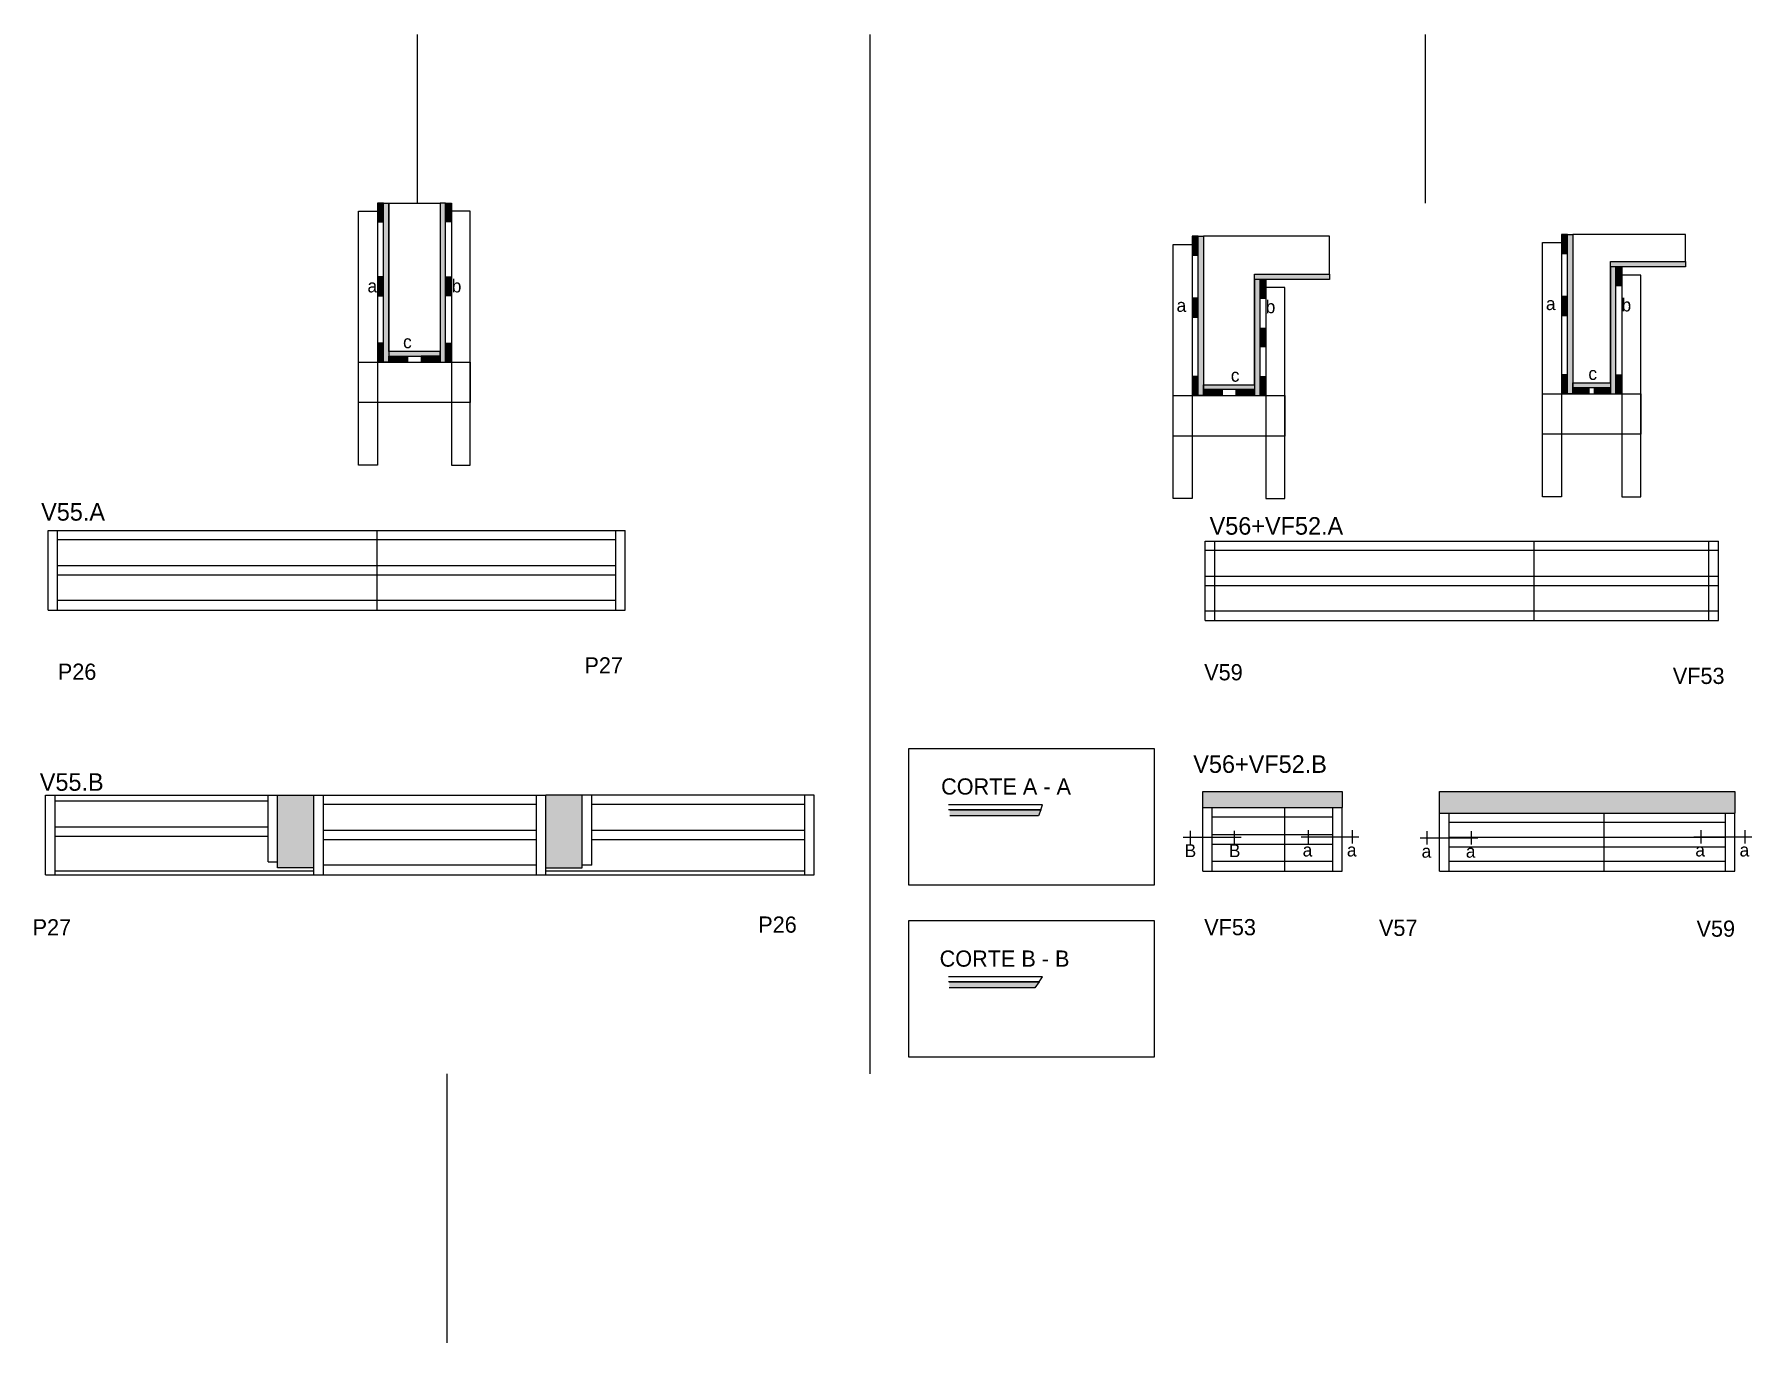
# Model space of a CAD drawing. Header units: metres. Extents: x 2683 to 3956, y 6275 to 7245.
import ezdxf

# ---------------------------------------------------------------- set-up
doc = ezdxf.new("R2010")
doc.units = ezdxf.units.M
for name, color, linetype in [('5', 7, 'Continuous'), ('CONCRETO', 7, 'Continuous'), ('COTA', 7, 'Continuous'), ('Cotas', 7, 'Continuous'), ('detalhes', 7, 'Continuous'), ('Hachura', 7, 'Continuous'), ('Madeira', 7, 'Continuous'), ('NOMENCLATURA', 7, 'Continuous'), ('Painéis', 7, 'Continuous'), ('SARR_2.2x7', 7, 'Continuous'), ('SARR_3.5x7', 7, 'Continuous'), ('TEXTO PILAR', 7, 'Continuous'), ('Texto Seção', 7, 'Continuous')]:
    doc.layers.add(name, color=color, linetype=linetype)

msp = doc.modelspace()

# ---------------------------------------------------------------- hatches: boundary and pattern name
at = {"layer": 'COTA'}
h = msp.add_hatch(color=7, dxfattribs=at)
h.dxf.hatch_style = 1
h.paths.add_polyline_path([(2890.1, 6680.5), (2863.1, 6680.5), (2863.1, 6626.5), (2890.1, 6626.5), (2890.1, 6680.5)])
h = msp.add_hatch(color=7, dxfattribs=at)
h.dxf.hatch_style = 1
h.paths.add_polyline_path([(3089.1, 6678.3), (3089.1, 6680.5), (3062.1, 6680.5), (3062.1, 6626.5), (3089.1, 6626.5), (3089.1, 6678.3)])
h = msp.add_hatch(color=7, dxfattribs=at)
h.dxf.hatch_style = 1
h.paths.add_polyline_path([(3652.7, 6683.2), (3549.2, 6683.2), (3549.2, 6671.2), (3652.7, 6671.2), (3652.7, 6683.2)])
h = msp.add_hatch(color=7, dxfattribs=at)
h.dxf.hatch_style = 1
h.paths.add_polyline_path([(3943.9, 6683.2), (3724.9, 6683.2), (3724.9, 6667.2), (3943.9, 6667.2), (3943.9, 6683.2)])
at = {"layer": 'Hachura'}
h = msp.add_hatch(color=7, dxfattribs=at)
h.dxf.hatch_style = 1
h.paths.add_polyline_path([(2937.2, 7105.5), (2941.6, 7105.5), (2941.6, 7105.5), (2941.6, 7119.5), (2941.6, 7119.5), (2937.2, 7119.5), (2937.2, 7119.5), (2937.2, 7105.5)])
h = msp.add_hatch(color=7, dxfattribs=at)
h.dxf.hatch_style = 1
h.paths.add_polyline_path([(2945.6, 7119.5), (2941.6, 7119.5), (2941.6, 7119.5), (2941.6, 7001.5), (2941.6, 7001.5), (2945.6, 7001.5), (2945.6, 7001.5), (2945.6, 7119.5)])
h = msp.add_hatch(color=7, dxfattribs=at)
h.dxf.hatch_style = 1
h.paths.add_polyline_path([(2987.6, 7119.5), (2983.6, 7119.5), (2983.6, 7119.5), (2983.6, 7001.5), (2983.6, 7001.5), (2987.6, 7001.5), (2987.6, 7001.5), (2987.6, 7119.5)])
h = msp.add_hatch(color=7, dxfattribs=at)
h.dxf.hatch_style = 1
h.paths.add_polyline_path([(2992, 7105.5), (2987.6, 7105.5), (2987.6, 7105.5), (2987.6, 7119.5), (2987.6, 7119.5), (2992, 7119.5), (2992, 7119.5), (2992, 7105.5)])
h = msp.add_hatch(color=7, dxfattribs=at)
h.dxf.hatch_style = 1
h.paths.add_polyline_path([(3541.3, 7080.8), (3545.7, 7080.8), (3545.7, 7080.8), (3545.7, 7094.8), (3545.7, 7094.8), (3541.3, 7094.8), (3541.3, 7094.8), (3541.3, 7080.8)])
h = msp.add_hatch(color=7, dxfattribs=at)
h.dxf.hatch_style = 1
h.paths.add_polyline_path([(3545.7, 7094.8), (3549.7, 7094.8), (3549.7, 7094.8), (3549.7, 6976.8), (3549.7, 6976.8), (3545.7, 6976.8), (3545.7, 6976.8), (3545.7, 7094.8)])
h = msp.add_hatch(color=7, dxfattribs=at)
h.dxf.hatch_style = 1
h.paths.add_polyline_path([(3815.2, 7082.1), (3819.6, 7082.1), (3819.6, 7082.1), (3819.6, 7096.1), (3819.6, 7096.1), (3815.2, 7096.1), (3815.2, 7096.1), (3815.2, 7082.1)])
h = msp.add_hatch(color=7, dxfattribs=at)
h.dxf.hatch_style = 1
h.paths.add_polyline_path([(3819.6, 7096.1), (3823.6, 7096.1), (3823.6, 7096.1), (3823.6, 6978.1), (3823.6, 6978.1), (3819.6, 6978.1), (3819.6, 6978.1), (3819.6, 7096.1)])
h = msp.add_hatch(color=7, dxfattribs=at)
h.dxf.hatch_style = 1
h.paths.add_polyline_path([(3851.6, 7072.1), (3851.6, 7076.1), (3851.6, 7076.1), (3907.2, 7076.1), (3907.2, 7076.1), (3907.2, 7072.1), (3907.2, 7072.1), (3851.6, 7072.1)])
h = msp.add_hatch(color=7, dxfattribs=at)
h.dxf.hatch_style = 1
h.paths.add_polyline_path([(3855.6, 7072.1), (3851.6, 7072.1), (3851.6, 7072.1), (3851.6, 6978.1), (3851.6, 6978.1), (3855.6, 6978.1), (3855.6, 6978.1), (3855.6, 7072.1)])
h = msp.add_hatch(color=7, dxfattribs=at)
h.dxf.hatch_style = 1
h.paths.add_polyline_path([(3860, 7058.1), (3855.6, 7058.1), (3855.6, 7058.1), (3855.6, 7072.1), (3855.6, 7072.1), (3860, 7072.1), (3860, 7072.1), (3860, 7058.1)])
h = msp.add_hatch(color=7, dxfattribs=at)
h.dxf.hatch_style = 1
h.paths.add_polyline_path([(2937.2, 7050.7), (2941.6, 7050.7), (2941.6, 7050.7), (2941.6, 7064.7), (2941.6, 7064.7), (2937.2, 7064.7), (2937.2, 7064.7), (2937.2, 7050.7)])
h = msp.add_hatch(color=7, dxfattribs=at)
h.dxf.hatch_style = 1
h.paths.add_polyline_path([(2992, 7050.7), (2987.6, 7050.7), (2987.6, 7050.7), (2987.6, 7064.7), (2987.6, 7064.7), (2992, 7064.7), (2992, 7064.7), (2992, 7050.7)])
h = msp.add_hatch(color=7, dxfattribs=at)
h.dxf.hatch_style = 1
h.paths.add_polyline_path([(3587.7, 7062.8), (3587.7, 7066.8), (3587.7, 7066.8), (3643.3, 7066.8), (3643.3, 7066.8), (3643.3, 7062.8), (3643.3, 7062.8), (3587.7, 7062.8)])
h = msp.add_hatch(color=7, dxfattribs=at)
h.dxf.hatch_style = 1
h.paths.add_polyline_path([(3591.7, 7062.8), (3587.7, 7062.8), (3587.7, 7062.8), (3587.7, 6976.8), (3587.7, 6976.8), (3591.7, 6976.8), (3591.7, 6976.8), (3591.7, 7062.8)])
h = msp.add_hatch(color=7, dxfattribs=at)
h.dxf.hatch_style = 1
h.paths.add_polyline_path([(3596.1, 7048.8), (3591.7, 7048.8), (3591.7, 7048.8), (3591.7, 7062.8), (3591.7, 7062.8), (3596.1, 7062.8), (3596.1, 7062.8), (3596.1, 7048.8)])
h = msp.add_hatch(color=7, dxfattribs=at)
h.dxf.hatch_style = 1
h.paths.add_polyline_path([(3541.3, 7034.9), (3545.7, 7034.9), (3545.7, 7034.9), (3545.7, 7048.9), (3545.7, 7048.9), (3541.3, 7048.9), (3541.3, 7048.9), (3541.3, 7034.9)])
h = msp.add_hatch(color=7, dxfattribs=at)
h.dxf.hatch_style = 1
h.paths.add_polyline_path([(3815.2, 7036.2), (3819.6, 7036.2), (3819.6, 7036.2), (3819.6, 7050.2), (3819.6, 7050.2), (3815.2, 7050.2), (3815.2, 7050.2), (3815.2, 7036.2)])
h = msp.add_hatch(color=7, dxfattribs=at)
h.dxf.hatch_style = 1
h.paths.add_polyline_path([(3596.1, 7012.8), (3591.7, 7012.8), (3591.7, 7012.8), (3591.7, 7026.8), (3591.7, 7026.8), (3596.1, 7026.8), (3596.1, 7026.8), (3596.1, 7012.8)])
h = msp.add_hatch(color=7, dxfattribs=at)
h.dxf.hatch_style = 1
h.paths.add_polyline_path([(2937.2, 7001.5), (2941.6, 7001.5), (2941.6, 7001.5), (2941.6, 7015.5), (2941.6, 7015.5), (2937.2, 7015.5), (2937.2, 7015.5), (2937.2, 7001.5)])
h = msp.add_hatch(color=7, dxfattribs=at)
h.dxf.hatch_style = 1
h.paths.add_polyline_path([(2983.6, 7005.9), (2983.6, 7009.5), (2983.6, 7009.5), (2945.6, 7009.5), (2945.6, 7009.5), (2945.6, 7005.9), (2945.6, 7005.9), (2983.6, 7005.9)])
h = msp.add_hatch(color=7, dxfattribs=at)
h.dxf.hatch_style = 1
h.paths.add_polyline_path([(2945.6, 7001.5), (2945.6, 7005.9), (2945.6, 7005.9), (2959.6, 7005.9), (2959.6, 7005.9), (2959.6, 7001.5), (2959.6, 7001.5), (2945.6, 7001.5)])
h = msp.add_hatch(color=7, dxfattribs=at)
h.dxf.hatch_style = 1
h.paths.add_polyline_path([(2983.6, 7001.5), (2983.6, 7005.9), (2983.6, 7005.9), (2969.6, 7005.9), (2969.6, 7005.9), (2969.6, 7001.5), (2969.6, 7001.5), (2983.6, 7001.5)])
h = msp.add_hatch(color=7, dxfattribs=at)
h.dxf.hatch_style = 1
h.paths.add_polyline_path([(2992, 7001.5), (2987.6, 7001.5), (2987.6, 7001.5), (2987.6, 7015.5), (2987.6, 7015.5), (2992, 7015.5), (2992, 7015.5), (2992, 7001.5)])
h = msp.add_hatch(color=7, dxfattribs=at)
h.dxf.hatch_style = 1
h.paths.add_polyline_path([(3815.2, 6978.1), (3819.6, 6978.1), (3819.6, 6978.1), (3819.6, 6992.1), (3819.6, 6992.1), (3815.2, 6992.1), (3815.2, 6992.1), (3815.2, 6978.1)])
h = msp.add_hatch(color=7, dxfattribs=at)
h.dxf.hatch_style = 1
h.paths.add_polyline_path([(3860, 6978.1), (3855.6, 6978.1), (3855.6, 6978.1), (3855.6, 6992.1), (3855.6, 6992.1), (3860, 6992.1), (3860, 6992.1), (3860, 6978.1)])
h = msp.add_hatch(color=7, dxfattribs=at)
h.dxf.hatch_style = 1
h.paths.add_polyline_path([(3541.3, 6976.8), (3545.7, 6976.8), (3545.7, 6976.8), (3545.7, 6990.8), (3545.7, 6990.8), (3541.3, 6990.8), (3541.3, 6990.8), (3541.3, 6976.8)])
h = msp.add_hatch(color=7, dxfattribs=at)
h.dxf.hatch_style = 1
h.paths.add_polyline_path([(3549.7, 6981.2), (3549.7, 6984.8), (3549.7, 6984.8), (3587.7, 6984.8), (3587.7, 6984.8), (3587.7, 6981.2), (3587.7, 6981.2), (3549.7, 6981.2)])
h = msp.add_hatch(color=7, dxfattribs=at)
h.dxf.hatch_style = 1
h.paths.add_polyline_path([(3549.7, 6976.8), (3549.7, 6981.2), (3549.7, 6981.2), (3563.7, 6981.2), (3563.7, 6981.2), (3563.7, 6976.8), (3563.7, 6976.8), (3549.7, 6976.8)])
h = msp.add_hatch(color=7, dxfattribs=at)
h.dxf.hatch_style = 1
h.paths.add_polyline_path([(3587.7, 6976.8), (3587.7, 6981.2), (3587.7, 6981.2), (3573.7, 6981.2), (3573.7, 6981.2), (3573.7, 6976.8), (3573.7, 6976.8), (3587.7, 6976.8)])
h = msp.add_hatch(color=7, dxfattribs=at)
h.dxf.hatch_style = 1
h.paths.add_polyline_path([(3596.1, 6976.8), (3591.7, 6976.8), (3591.7, 6976.8), (3591.7, 6990.8), (3591.7, 6990.8), (3596.1, 6990.8), (3596.1, 6990.8), (3596.1, 6976.8)])
h = msp.add_hatch(color=7, dxfattribs=at)
h.dxf.hatch_style = 1
h.paths.add_polyline_path([(3823.6, 6982.5), (3823.6, 6986.1), (3823.6, 6986.1), (3851.6, 6986.1), (3851.6, 6986.1), (3851.6, 6982.5), (3851.6, 6982.5), (3823.6, 6982.5)])
h = msp.add_hatch(color=7, dxfattribs=at)
h.dxf.hatch_style = 1
h.paths.add_polyline_path([(3823.6, 6978.1), (3823.6, 6982.5), (3823.6, 6982.5), (3835.6, 6982.5), (3835.6, 6982.5), (3835.6, 6978.1), (3835.6, 6978.1), (3823.6, 6978.1)])
h = msp.add_hatch(color=7, dxfattribs=at)
h.dxf.hatch_style = 1
h.paths.add_polyline_path([(3851.6, 6978.1), (3851.6, 6982.5), (3851.6, 6982.5), (3839.6, 6982.5), (3839.6, 6982.5), (3839.6, 6978.1), (3839.6, 6978.1), (3851.6, 6978.1)])
h = msp.add_hatch(color=7, dxfattribs=at)
h.dxf.hatch_style = 1
h.paths.add_polyline_path([(3429.1, 6669.6), (3427.3, 6665.2), (3427.3, 6665.2), (3361.6, 6665.2), (3361.6, 6665.2), (3361.6, 6669.6), (3361.6, 6669.6), (3429.1, 6669.6)])
h = msp.add_hatch(color=7, dxfattribs=at)
h.dxf.hatch_style = 1
h.paths.add_polyline_path([(3427.9, 6542.1), (3424.7, 6537.7), (3424.7, 6537.7), (3361.2, 6537.7), (3361.2, 6537.7), (3361.2, 6542.1), (3361.2, 6542.1), (3427.9, 6542.1)])

# ---------------------------------------------------------------- linework, layer by layer
at = {"color": 7, "lineweight": 25}
msp.add_line((2988.8, 6274.5), (2988.8, 6473.8), dxfattribs=at)
at = {"layer": 'CONCRETO', "color": 7, "lineweight": 25}
for points in [[(2945.6, 7119.5), (2945.6, 7119.5), (2983.6, 7119.5), (2983.6, 7091.5), (2983.6, 7091.5), (2983.6, 7009.5), (2945.6, 7009.5), (2945.6, 7119.5)], [(3643.3, 7066.8), (3643.3, 7094.8), (3549.7, 7094.8), (3549.7, 7066.8), (3549.7, 7066.8), (3549.7, 6984.8), (3587.7, 6984.8), (3587.7, 7066.8)], [(3907.2, 7076.1), (3907.2, 7096.1), (3823.6, 7096.1), (3823.6, 7068.1), (3823.6, 7068.1), (3823.6, 6986.1), (3851.6, 6986.1), (3851.6, 7076.1)]]:
    msp.add_lwpolyline(points, close=True, dxfattribs=at)
at = {"layer": 'COTA', "color": 7, "lineweight": 25}
for p, q in [((3302.4, 7244.5), (3302.4, 6473.8)), ((2863.1, 6680.5), (2890.1, 6680.5)), ((3089.1, 6680.5), (3062.1, 6680.5)), ((3549.2, 6671.2), (3549.2, 6683.2)), ((3549.2, 6683.2), (3652.7, 6683.2)), ((3652.7, 6683.2), (3652.7, 6671.2)), ((3724.9, 6667.2), (3724.9, 6683.2)), ((3724.9, 6683.2), (3943.9, 6683.2)), ((3943.9, 6683.2), (3943.9, 6667.2)), ((2856.1, 6631), (2863.1, 6631)), ((3096.1, 6628.5), (3089.1, 6628.5))]:
    msp.add_line(p, q, dxfattribs=at)
at = {"layer": 'Cotas', "color": 7, "lineweight": 25}
for points in [[(3331.2, 6715.1), (3513.1, 6715.1), (3513.1, 6613.7), (3331.2, 6613.7)], [(3331.2, 6587.6), (3513.1, 6587.6), (3513.1, 6486.1), (3331.2, 6486.1)]]:
    msp.add_lwpolyline(points, close=True, dxfattribs=at)
at = {"layer": 'Defpoints', "color": 7, "lineweight": 25}
for p, q in [((2966.8, 7119.5), (2966.8, 7244.5)), ((3714.5, 7119.5), (3714.5, 7244.5))]:
    msp.add_line(p, q, dxfattribs=at)
at = {"layer": 'Madeira', "color": 7, "lineweight": 25}
for p, q in [((3361.6, 6669.6), (3429.1, 6669.6)), ((3427.3, 6665.2), (3361.6, 6665.2)), ((3429.1, 6669.6), (3427.3, 6665.2)), ((3361.2, 6542.1), (3427.9, 6542.1)), ((3424.7, 6537.7), (3361.2, 6537.7)), ((3427.9, 6542.1), (3424.7, 6537.7))]:
    msp.add_line(p, q, dxfattribs=at)
for points in [[(2937.2, 7105.5), (2941.6, 7105.5), (2941.6, 7119.5), (2937.2, 7119.5)], [(2992, 7105.5), (2987.6, 7105.5), (2987.6, 7119.5), (2992, 7119.5)], [(3541.3, 7080.8), (3545.7, 7080.8), (3545.7, 7094.8), (3541.3, 7094.8)], [(3815.2, 7082.1), (3819.6, 7082.1), (3819.6, 7096.1), (3815.2, 7096.1)], [(3860, 7058.1), (3855.6, 7058.1), (3855.6, 7072.1), (3860, 7072.1)], [(2937.2, 7050.7), (2941.6, 7050.7), (2941.6, 7064.7), (2937.2, 7064.7)], [(2992, 7050.7), (2987.6, 7050.7), (2987.6, 7064.7), (2992, 7064.7)], [(3596.1, 7048.8), (3591.7, 7048.8), (3591.7, 7062.8), (3596.1, 7062.8)], [(3541.3, 7034.9), (3545.7, 7034.9), (3545.7, 7048.9), (3541.3, 7048.9)], [(3815.2, 7036.2), (3819.6, 7036.2), (3819.6, 7050.2), (3815.2, 7050.2)], [(3596.1, 7012.8), (3591.7, 7012.8), (3591.7, 7026.8), (3596.1, 7026.8)], [(2937.2, 7001.5), (2941.6, 7001.5), (2941.6, 7015.5), (2937.2, 7015.5)], [(2945.6, 7001.5), (2945.6, 7005.9), (2959.6, 7005.9), (2959.6, 7001.5)], [(2983.6, 7001.5), (2983.6, 7005.9), (2969.6, 7005.9), (2969.6, 7001.5)], [(2992, 7001.5), (2987.6, 7001.5), (2987.6, 7015.5), (2992, 7015.5)], [(3815.2, 6978.1), (3819.6, 6978.1), (3819.6, 6992.1), (3815.2, 6992.1)], [(3860, 6978.1), (3855.6, 6978.1), (3855.6, 6992.1), (3860, 6992.1)], [(3541.3, 6976.8), (3545.7, 6976.8), (3545.7, 6990.8), (3541.3, 6990.8)], [(3549.7, 6976.8), (3549.7, 6981.2), (3563.7, 6981.2), (3563.7, 6976.8)], [(3587.7, 6976.8), (3587.7, 6981.2), (3573.7, 6981.2), (3573.7, 6976.8)], [(3596.1, 6976.8), (3591.7, 6976.8), (3591.7, 6990.8), (3596.1, 6990.8)], [(3823.6, 6978.1), (3823.6, 6982.5), (3835.6, 6982.5), (3835.6, 6978.1)], [(3851.6, 6978.1), (3851.6, 6982.5), (3839.6, 6982.5), (3839.6, 6978.1)]]:
    msp.add_lwpolyline(points, close=True, dxfattribs=at)
at = {"layer": 'NOMENCLATURA', "color": 7, "lineweight": 25}
for p, q in [((3534.8, 6649.2), (3577.6, 6649.2)), ((3539.8, 6654.1), (3539.8, 6644.2)), ((3572.6, 6654.1), (3572.6, 6644.2)), ((3622.3, 6649.6), (3665, 6649.6)), ((3627.3, 6654.6), (3627.3, 6644.6)), ((3660, 6654.6), (3660, 6644.6)), ((3710.5, 6648.8), (3753.3, 6648.8)), ((3715.5, 6653.8), (3715.5, 6643.8)), ((3748.3, 6653.8), (3748.3, 6643.8)), ((3913.5, 6649.6), (3956.3, 6649.6)), ((3918.5, 6654.6), (3918.5, 6644.6)), ((3951.3, 6654.6), (3951.3, 6644.6))]:
    msp.add_line(p, q, dxfattribs=at)
at = {"layer": 'Painéis', "color": 7, "lineweight": 25}
for p, q in [((2693, 6876.7), (3121, 6876.7)), ((2693, 6817.7), (2693, 6876.7)), ((2937, 6817.7), (2937, 6876.7)), ((3121, 6817.7), (3121, 6876.7)), ((3551.1, 6868.9), (3931.6, 6868.9)), ((3551.1, 6809.9), (3551.1, 6868.9)), ((3795.1, 6809.9), (3795.1, 6868.9)), ((3931.6, 6809.9), (3931.6, 6868.9)), ((2693, 6817.7), (3121, 6817.7)), ((3551.1, 6809.9), (3931.6, 6809.9)), ((2691.1, 6680.5), (2863.1, 6680.5)), ((2691.1, 6621.5), (2691.1, 6680.5)), ((2863.1, 6626.5), (2863.1, 6680.5)), ((2890.1, 6621.5), (2890.1, 6680.5)), ((2890.1, 6680.5), (3062.1, 6680.5)), ((3062.1, 6621.5), (3062.1, 6680.5)), ((3261.1, 6680.5), (3089.1, 6680.5)), ((3089.1, 6626.5), (3089.1, 6680.5)), ((3261.1, 6621.5), (3261.1, 6680.5)), ((3430.5, 6673.2), (3360.6, 6673.2)), ((3429.1, 6669.6), (3430.5, 6673.2)), ((3429.1, 6669.6), (3360.7, 6669.6)), ((3549.2, 6671.2), (3652.7, 6671.2)), ((3549.2, 6624.2), (3549.2, 6671.2)), ((3610.2, 6624.2), (3610.2, 6671.2)), ((3652.7, 6624.2), (3652.7, 6671.2)), ((3724.9, 6667.2), (3943.9, 6667.2)), ((3724.9, 6624.2), (3724.9, 6667.2)), ((3846.9, 6624.2), (3846.9, 6667.2)), ((3943.9, 6624.2), (3943.9, 6667.2)), ((2890.1, 6626.5), (2863.1, 6626.5)), ((3062.1, 6626.5), (3089.1, 6626.5)), ((3549.2, 6624.2), (3652.7, 6624.2)), ((3724.9, 6624.2), (3943.9, 6624.2)), ((2691.1, 6621.5), (3261.1, 6621.5)), ((3430.5, 6545.7), (3360.6, 6545.7)), ((3427.9, 6542.1), (3360.7, 6542.1)), ((3427.9, 6542.1), (3430.5, 6545.7))]:
    msp.add_line(p, q, dxfattribs=at)
for points in [[(2941.6, 7119.5), (2945.6, 7119.5), (2945.6, 7001.5), (2941.6, 7001.5)], [(2987.6, 7119.5), (2983.6, 7119.5), (2983.6, 7001.5), (2987.6, 7001.5)], [(3545.7, 7094.8), (3549.7, 7094.8), (3549.7, 6976.8), (3545.7, 6976.8)], [(3819.6, 7096.1), (3823.6, 7096.1), (3823.6, 6978.1), (3819.6, 6978.1)], [(3851.6, 7072.1), (3851.6, 7076.1), (3907.2, 7076.1), (3907.2, 7072.1)], [(3855.6, 7072.1), (3851.6, 7072.1), (3851.6, 6978.1), (3855.6, 6978.1)], [(3587.7, 7062.8), (3587.7, 7066.8), (3643.3, 7066.8), (3643.3, 7062.8)], [(3591.7, 7062.8), (3587.7, 7062.8), (3587.7, 6976.8), (3591.7, 6976.8)], [(2983.6, 7005.9), (2983.6, 7009.5), (2945.6, 7009.5), (2945.6, 7005.9)], [(3549.7, 6981.2), (3549.7, 6984.8), (3587.7, 6984.8), (3587.7, 6981.2)], [(3823.6, 6982.5), (3823.6, 6986.1), (3851.6, 6986.1), (3851.6, 6982.5)]]:
    msp.add_lwpolyline(points, close=True, dxfattribs=at)
at = {"layer": 'SARR_2.2x7', "color": 7, "lineweight": 25}
for p, q in [((2700, 6817.7), (2700, 6876.7)), ((2937, 6869.7), (2700, 6869.7)), ((3114, 6869.7), (2937, 6869.7)), ((3114, 6817.7), (3114, 6876.7)), ((3558.1, 6809.9), (3558.1, 6868.9)), ((3924.6, 6809.9), (3924.6, 6868.9)), ((3795.1, 6861.9), (3551.1, 6861.9)), ((3931.6, 6861.9), (3795.1, 6861.9)), ((2700, 6850.7), (2937, 6850.7)), ((2700, 6843.7), (2937, 6843.7)), ((2937, 6850.7), (3114, 6850.7)), ((2937, 6843.7), (3114, 6843.7)), ((3551.1, 6842.9), (3795.1, 6842.9)), ((3795.1, 6842.9), (3931.6, 6842.9)), ((3551.1, 6835.9), (3795.1, 6835.9)), ((3795.1, 6835.9), (3931.6, 6835.9)), ((2937, 6824.7), (2700, 6824.7)), ((3114, 6824.7), (2937, 6824.7)), ((3795.1, 6816.9), (3551.1, 6816.9)), ((3931.6, 6816.9), (3795.1, 6816.9)), ((2698.1, 6621.5), (2698.1, 6680.5)), ((2856.1, 6676), (2698.1, 6676)), ((2856.1, 6631), (2856.1, 6680.5)), ((2897.1, 6621.5), (2897.1, 6680.5)), ((3055.1, 6673.5), (2897.1, 6673.5)), ((3055.1, 6621.5), (3055.1, 6680.5)), ((3096.1, 6628.5), (3096.1, 6680.5)), ((3254.1, 6673.5), (3096.1, 6673.5)), ((3254.1, 6621.5), (3254.1, 6680.5)), ((3556.2, 6624.2), (3556.2, 6671.2)), ((3610.2, 6664.2), (3556.2, 6664.2)), ((3645.7, 6664.2), (3610.2, 6664.2)), ((3645.7, 6624.2), (3645.7, 6671.2)), ((3731.9, 6624.2), (3731.9, 6667.2)), ((3936.9, 6624.2), (3936.9, 6667.2)), ((2698.1, 6657), (2856.1, 6657)), ((2698.1, 6650), (2856.1, 6650)), ((2897.1, 6654.5), (3055.1, 6654.5)), ((3096.1, 6654.5), (3254.1, 6654.5)), ((3556.2, 6651.2), (3610.2, 6651.2)), ((3610.2, 6651.2), (3645.7, 6651.2)), ((3846.9, 6660.2), (3731.9, 6660.2)), ((3731.9, 6649.2), (3846.9, 6649.2)), ((3936.9, 6660.2), (3846.9, 6660.2)), ((3846.9, 6649.2), (3936.9, 6649.2)), ((2897.1, 6647.5), (3055.1, 6647.5)), ((3096.1, 6647.5), (3254.1, 6647.5)), ((3556.2, 6644.2), (3610.2, 6644.2)), ((3610.2, 6644.2), (3645.7, 6644.2)), ((3731.9, 6642.2), (3846.9, 6642.2)), ((3846.9, 6642.2), (3936.9, 6642.2)), ((2890.1, 6624.2), (2698.1, 6624.2)), ((3055.1, 6628.5), (2897.1, 6628.5)), ((3254.1, 6624.1), (3062.1, 6624.1)), ((3610.2, 6631.2), (3556.2, 6631.2)), ((3645.7, 6631.2), (3610.2, 6631.2)), ((3846.9, 6631.2), (3731.9, 6631.2)), ((3936.9, 6631.2), (3846.9, 6631.2))]:
    msp.add_line(p, q, dxfattribs=at)
at = {"layer": 'SARR_3.5x7', "color": 7, "lineweight": 25}
for points in [[(2923.2, 7113.5), (2937.2, 7113.5), (2937.2, 6925.1), (2923.2, 6925.1)], [(3006, 7113.5), (2992, 7113.5), (2992, 6925.1), (3006, 6925.1)], [(3527.3, 7088.8), (3541.3, 7088.8), (3541.3, 6900.3), (3527.3, 6900.3)], [(3801.2, 7090.1), (3815.2, 7090.1), (3815.2, 6901.6), (3801.2, 6901.6)], [(3610.1, 7056.8), (3596.1, 7056.8), (3596.1, 6900.3), (3610.1, 6900.3)], [(3874, 7066.1), (3860, 7066.1), (3860, 6901.6), (3874, 6901.6)], [(2923.2, 7001.5), (3006, 7001.5), (3006, 6971.5), (2923.2, 6971.5)], [(3527.3, 6976.8), (3610.1, 6976.8), (3610.1, 6946.7), (3527.3, 6946.7)], [(3801.2, 6978.1), (3874, 6978.1), (3874, 6948), (3801.2, 6948)]]:
    msp.add_lwpolyline(points, close=True, dxfattribs=at)

# ---------------------------------------------------------------- texts
at = {"layer": '5', "color": 7, "lineweight": 25}
for s, p in [('P26', (2700.2, 6766)), ('P27', (3090.7, 6770.7)), ('V59', (3550.3, 6765.6)), ('VF53', (3897.8, 6762.9)), ('P27', (2681.5, 6576.5)), ('P26', (3219.6, 6578.5)), ('VF53', (3550.3, 6576.6)), ('V57', (3679.9, 6576.1)), ('V59', (3915.4, 6575.5))]:
    msp.add_text(s, height=12, dxfattribs=at).set_placement(p)
at = {"layer": 'detalhes', "color": 7, "lineweight": 25}
for s, p in [('a', (2929.8, 7053.2)), ('b', (2992.3, 7053.2)), ('a', (3529.8, 7038.8)), ('b', (3595.9, 7037.8)), ('a', (3803.7, 7040.1)), ('b', (3859.8, 7039.1)), ('c', (2956.2, 7011.8)), ('c', (3570, 6987)), ('c', (3835.2, 6988.3)), ('B', (3535.8, 6634.5)), ('B', (3568.6, 6634.5)), ('a', (3623.3, 6635)), ('a', (3656.1, 6635)), ('a', (3711.5, 6634.1)), ('a', (3744.3, 6634.1)), ('a', (3914.5, 6635)), ('a', (3947.3, 6635))]:
    msp.add_text(s, height=9.6, dxfattribs=at).set_placement(p)
at = {"layer": 'TEXTO PILAR', "color": 7, "lineweight": 25}
for s, p in [('CORTE A - A', (3355.2, 6680.9)), ('CORTE B - B', (3354.1, 6553.3))]:
    msp.add_text(s, height=12, dxfattribs=at).set_placement(p)
at = {"layer": 'Texto Seção', "color": 7, "lineweight": 25}
for s, p in [('V55.A', (2687.8, 6884)), ('V56+VF52.A', (3554.3, 6873.6)), ('V56+VF52.B', (3542.2, 6697)), ('V55.B', (2686.8, 6683.7))]:
    msp.add_text(s, height=13, dxfattribs=at).set_placement(p)

doc.saveas('drawing.dxf')
